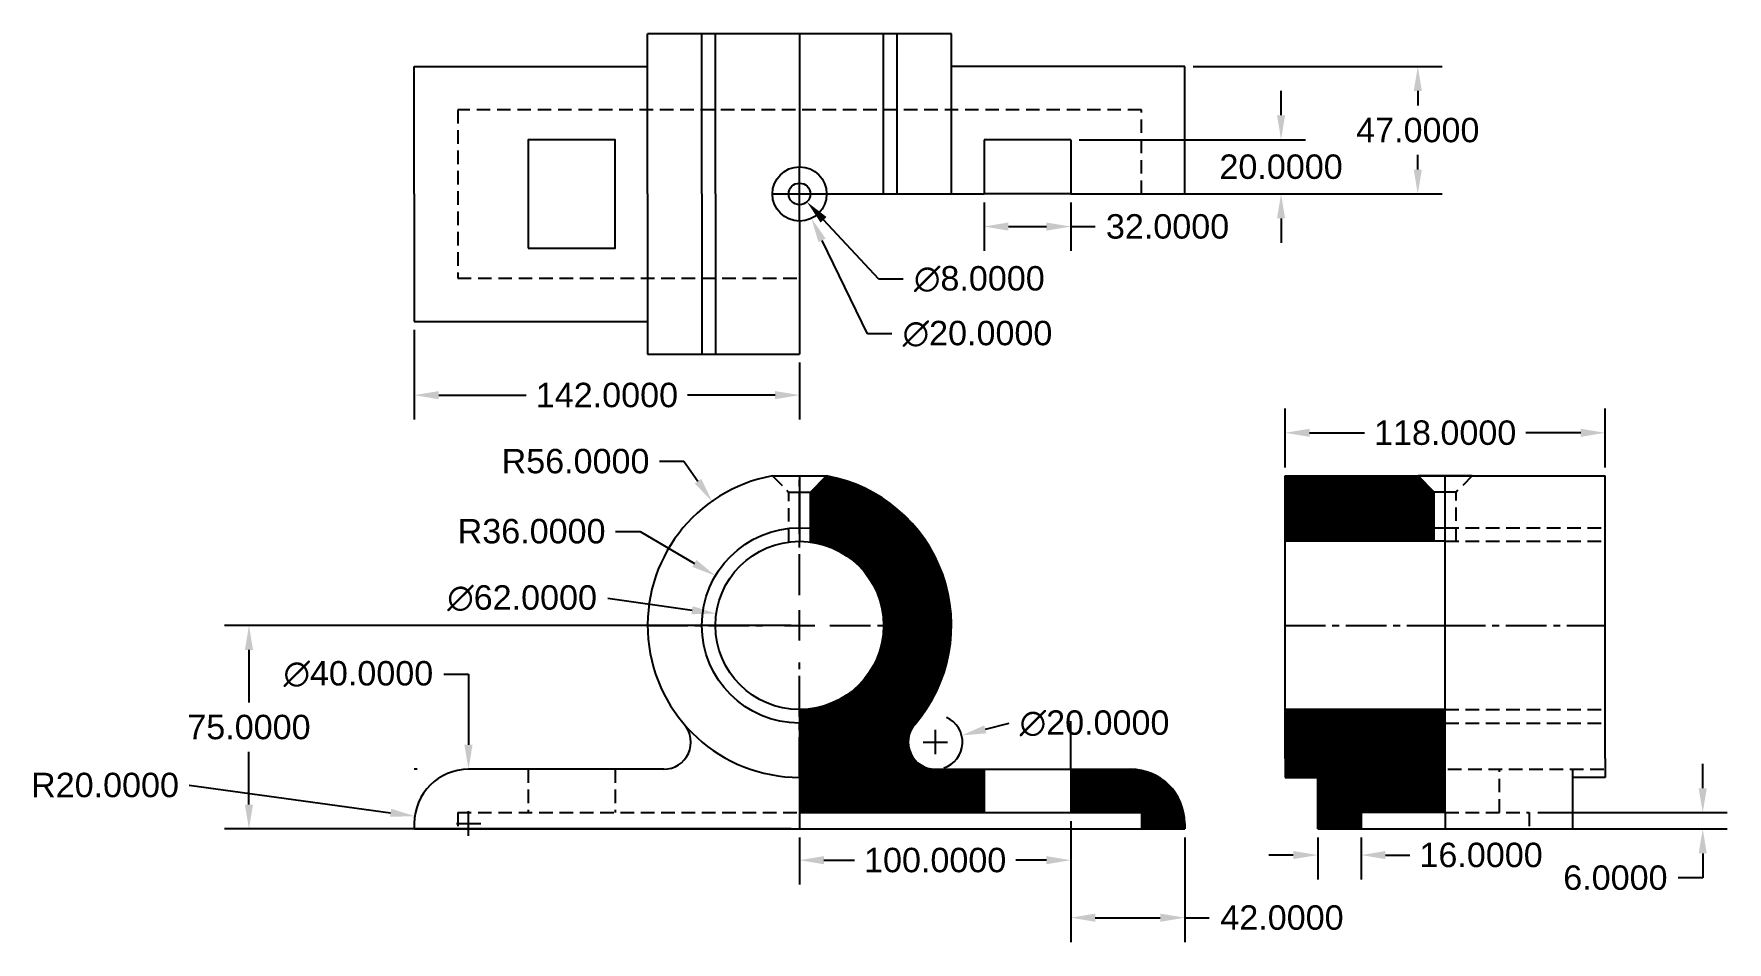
# Model space of a CAD drawing. Header units: inches. Extents: x -140 to 484, y -42 to 293.
import ezdxf

# ---------------------------------------------------------------- set-up
doc = ezdxf.new("R2010")
doc.units = ezdxf.units.IN
doc.header["$MEASUREMENT"] = 0
doc.linetypes.add('CENTER2', pattern=[1.125, 0.75, -0.125, 0.125, -0.125])
doc.linetypes.add('HIDDEN', pattern=[0.375, 0.25, -0.125])
doc.styles.get("Standard").update_dxf_attribs({"font": 'arial.ttf'})
doc.dimstyles.get("Standard").update_dxf_attribs({"dimscale": 50, "dimtxt": 0.18, "dimasz": 0.18, "dimexe": 0.18, "dimexo": 0.0625, "dimgap": 0.09, "dimtad": 0, "dimtih": 1, "dimtoh": 1, "dimdec": 4, "dimzin": 0, "dimdsep": 46, "dimtxsty": 'Standard', "dimcen": 0.09, "dimclrt": 4, "dimadec": 0, "dimazin": 0, "dimtfac": 1, "dimtdec": 4, "dimtofl": 0, "dimtmove": 0, "dimatfit": 3, "dimfxl": 1, "dimtolj": 1, "dimtzin": 0, "dimarcsym": 0})

# ---------------------------------------------------------------- blocks, each defined once
blk = doc.blocks.new('*D1')
at = {"color": 0, "lineweight": -2, "transparency": 16777216}
for p, q in [((210, 230.88), (210, 212.99)), ((242, 230.88), (242, 212.99)), ((219, 221.99), (233, 221.99)), ((242, 221.99), (251, 221.99))]:
    blk.add_line(p, q, dxfattribs=at)
at = {"color": 0, "transparency": 16777216}
for points in [[(219, 223.49), (219, 220.49), (210, 221.99)], [(233, 223.49), (233, 220.49), (242, 221.99)]]:
    blk.add_solid(points, dxfattribs=at)
at = {"layer": 'Defpoints', "color": 0, "transparency": 16777216}
for p in [(210, 234), (242, 234), (242, 221.99)]:
    blk.add_point(p, dxfattribs=at)
at = {"color": 4, "transparency": 16777216, "insert": (277.66, 221.99), "char_height": 9, "attachment_point": 5}
blk.add_mtext('\\A1;32.0000', dxfattribs=at)
blk = doc.blocks.new('*D2')
at = {"color": 0, "lineweight": -2, "transparency": 16777216}
for p, q in [((319.51, 263), (319.51, 272)), ((245.13, 254), (328.51, 254)), ((245.13, 234), (328.51, 234)), ((319.51, 225), (319.51, 216))]:
    blk.add_line(p, q, dxfattribs=at)
at = {"color": 0, "transparency": 16777216}
for points in [[(318.01, 263), (321.01, 263), (319.51, 254)], [(318.01, 225), (321.01, 225), (319.51, 234)]]:
    blk.add_solid(points, dxfattribs=at)
at = {"layer": 'Defpoints', "color": 0, "transparency": 16777216}
for p in [(242, 254), (242, 234), (319.51, 234)]:
    blk.add_point(p, dxfattribs=at)
at = {"color": 4, "transparency": 16777216, "insert": (319.51, 244), "char_height": 9, "attachment_point": 5}
blk.add_mtext('\\A1;20.0000', dxfattribs=at)
blk = doc.blocks.new('*D6')
at = {"color": 0, "lineweight": -2, "transparency": 16777216}
for p, q in [((219.21, 38.9), (210.48, 36.68)), ((187.57, 32), (196.57, 32)), ((192.07, 27.5), (192.07, 36.5))]:
    blk.add_line(p, q, dxfattribs=at)
blk.add_arc((192.07, 32), 10, 287.90493, 65.8335, dxfattribs=at)
at = {"color": 0, "transparency": 16777216}
blk.add_solid([(210.11, 38.14), (210.85, 35.23), (201.76, 34.46)], dxfattribs=at)
at = {"layer": 'Defpoints', "color": 0, "transparency": 16777216}
for p in [(201.76, 34.46), (182.38, 29.54)]:
    blk.add_point(p, dxfattribs=at)
at = {"color": 4, "transparency": 16777216, "insert": (250.76, 38.9), "char_height": 9, "attachment_point": 5}
blk.add_mtext('\\A1;∅20.0000', dxfattribs=at)
blk = doc.blocks.new('*D8')
at = {"color": 0, "lineweight": -2, "transparency": 16777216}
for p, q in [((90.38, 135.5), (99.38, 135.5)), ((99.38, 135.5), (104.57, 128.14)), ((137.5, 75), (146.5, 75)), ((142, 70.5), (142, 79.5))]:
    blk.add_line(p, q, dxfattribs=at)
at = {"color": 0, "transparency": 16777216}
blk.add_solid([(105.79, 129), (103.34, 127.28), (109.75, 120.78)], dxfattribs=at)
at = {"layer": 'Defpoints', "color": 0, "transparency": 16777216}
for p in [(109.75, 120.78), (142, 75)]:
    blk.add_point(p, dxfattribs=at)
at = {"color": 4, "transparency": 16777216, "insert": (59.42, 135.5), "char_height": 9, "attachment_point": 5}
blk.add_mtext('\\A1;R56.0000', dxfattribs=at)
blk = doc.blocks.new('*D9')
at = {"color": 0, "lineweight": -2, "transparency": 16777216}
for p, q in [((74.2, 109.67), (83.2, 109.67)), ((83.2, 109.67), (103.24, 97.86)), ((137.5, 75), (146.5, 75)), ((142, 70.5), (142, 79.5))]:
    blk.add_line(p, q, dxfattribs=at)
at = {"color": 0, "transparency": 16777216}
blk.add_solid([(104, 99.15), (102.48, 96.57), (110.99, 93.29)], dxfattribs=at)
at = {"layer": 'Defpoints', "color": 0, "transparency": 16777216}
for p in [(110.99, 93.29), (142, 75)]:
    blk.add_point(p, dxfattribs=at)
at = {"color": 4, "transparency": 16777216, "insert": (43.23, 109.67), "char_height": 9, "attachment_point": 5}
blk.add_mtext('\\A1;R36.0000', dxfattribs=at)
blk = doc.blocks.new('*D10')
at = {"color": 0, "lineweight": -2, "transparency": 16777216}
for p, q in [((71.3, 85.01), (102.4, 80.61)), ((137.5, 75), (146.5, 75)), ((142, 70.5), (142, 79.5))]:
    blk.add_line(p, q, dxfattribs=at)
at = {"color": 0, "transparency": 16777216}
blk.add_solid([(102.61, 82.09), (102.18, 79.12), (111.31, 79.35)], dxfattribs=at)
at = {"layer": 'Defpoints', "color": 0, "transparency": 16777216}
for p in [(111.31, 79.35), (172.69, 70.65)]:
    blk.add_point(p, dxfattribs=at)
at = {"color": 4, "transparency": 16777216, "insert": (39.74, 85.01), "char_height": 9, "attachment_point": 5}
blk.add_mtext('\\A1;∅62.0000', dxfattribs=at)
blk = doc.blocks.new('*D12')
at = {"color": 0, "lineweight": -2, "transparency": 16777216}
for p, q in [((0, 183.88), (0, 150.86)), ((142, 171.88), (142, 150.86)), ((9, 159.86), (41.27, 159.86)), ((133, 159.86), (100.73, 159.86))]:
    blk.add_line(p, q, dxfattribs=at)
at = {"color": 0, "transparency": 16777216}
for points in [[(9, 161.36), (9, 158.36), (0, 159.86)], [(133, 161.36), (133, 158.36), (142, 159.86)]]:
    blk.add_solid(points, dxfattribs=at)
at = {"layer": 'Defpoints', "color": 0, "transparency": 16777216}
for p in [(0, 187), (142, 175), (0, 159.86)]:
    blk.add_point(p, dxfattribs=at)
at = {"color": 4, "transparency": 16777216, "insert": (71, 159.86), "char_height": 9, "attachment_point": 5}
blk.add_mtext('\\A1;142.0000', dxfattribs=at)
blk = doc.blocks.new('*D13')
at = {"color": 0, "lineweight": -2, "transparency": 16777216}
for p, q in [((242, 2.88), (242, -20.52)), ((142, -3.12), (142, -20.52)), ((151, -11.52), (162.27, -11.52)), ((233, -11.52), (221.73, -11.52))]:
    blk.add_line(p, q, dxfattribs=at)
at = {"color": 0, "transparency": 16777216}
for points in [[(151, -10.02), (151, -13.02), (142, -11.52)], [(233, -10.02), (233, -13.02), (242, -11.52)]]:
    blk.add_solid(points, dxfattribs=at)
at = {"layer": 'Defpoints', "color": 0, "transparency": 16777216}
for p in [(142, 0), (242, 6), (242, -11.52)]:
    blk.add_point(p, dxfattribs=at)
at = {"color": 4, "transparency": 16777216, "insert": (192, -11.52), "char_height": 9, "attachment_point": 5}
blk.add_mtext('\\A1;100.0000', dxfattribs=at)
blk = doc.blocks.new('*D15')
at = {"color": 0, "lineweight": -2, "transparency": 16777216}
for p, q in [((333, -3.12), (333, -18.63)), ((349, -3.12), (349, -18.63)), ((324, -9.63), (315, -9.63)), ((358, -9.63), (367, -9.63))]:
    blk.add_line(p, q, dxfattribs=at)
at = {"color": 0, "transparency": 16777216}
for points in [[(324, -8.13), (324, -11.13), (333, -9.63)], [(358, -8.13), (358, -11.13), (349, -9.63)]]:
    blk.add_solid(points, dxfattribs=at)
at = {"layer": 'Defpoints', "color": 0, "transparency": 16777216}
for p in [(333, 0), (349, 0), (349, -9.63)]:
    blk.add_point(p, dxfattribs=at)
at = {"color": 4, "transparency": 16777216, "insert": (393.24, -9.63), "char_height": 9, "attachment_point": 5}
blk.add_mtext('\\A1;16.0000', dxfattribs=at)
blk = doc.blocks.new('*D17')
at = {"color": 0, "lineweight": -2, "transparency": 16777216}
for p, q in [((138.88, 75), (-69.96, 75)), ((-60.96, 66), (-60.96, 46.6)), ((-60.96, 9), (-60.96, 28.4)), ((138.88, 0), (-69.96, 0))]:
    blk.add_line(p, q, dxfattribs=at)
at = {"color": 0, "transparency": 16777216}
for points in [[(-62.46, 66), (-59.46, 66), (-60.96, 75)], [(-62.46, 9), (-59.46, 9), (-60.96, 0)]]:
    blk.add_solid(points, dxfattribs=at)
at = {"layer": 'Defpoints', "color": 0, "transparency": 16777216}
for p in [(142, 75), (142, 0), (-60.96, 0)]:
    blk.add_point(p, dxfattribs=at)
at = {"color": 4, "transparency": 16777216, "insert": (-60.96, 37.5), "char_height": 9, "attachment_point": 5}
blk.add_mtext('\\A1;75.0000', dxfattribs=at)
blk = doc.blocks.new('*U18')
at = {"color": 0, "linetype": 'CENTER2', "ltscale": 20, "transparency": 16777216}
for p, q in [((0, 11.2), (0, 56.12)), ((-56.12, 0), (-11.2, 0)), ((11.2, 0), (56.12, 0)), ((0, -56.12), (0, -11.2))]:
    blk.add_line(p, q, dxfattribs=at)
at = {"color": 0, "linetype": 'Continuous', "ltscale": 20, "transparency": 16777216}
for p, q in [((-5.6, 0), (5.6, 0)), ((0, -5.6), (0, 5.6))]:
    blk.add_line(p, q, dxfattribs=at)
blk = doc.blocks.new('*D19')
at = {"color": 0, "lineweight": -2, "transparency": 16777216}
for p, q in [((321, 133.22), (321, 154.98)), ((439, 133.22), (439, 154.98)), ((330, 145.98), (350.27, 145.98)), ((430, 145.98), (409.73, 145.98))]:
    blk.add_line(p, q, dxfattribs=at)
at = {"color": 0, "transparency": 16777216}
for points in [[(330, 147.48), (330, 144.48), (321, 145.98)], [(430, 147.48), (430, 144.48), (439, 145.98)]]:
    blk.add_solid(points, dxfattribs=at)
at = {"layer": 'Defpoints', "color": 0, "transparency": 16777216}
for p in [(439, 145.98), (321, 130.1), (439, 130.1)]:
    blk.add_point(p, dxfattribs=at)
at = {"color": 4, "transparency": 16777216, "insert": (380, 145.98), "char_height": 9, "attachment_point": 5}
blk.add_mtext('\\A1;118.0000', dxfattribs=at)
blk = doc.blocks.new('*U20')
at = {"color": 0, "linetype": 'CENTER2', "ltscale": 20, "transparency": 16777216}
blk.add_line((-29.62, 0), (29.62, 0), dxfattribs=at)
blk = doc.blocks.new('*U21')
at = {"color": 0, "linetype": 'CENTER2', "ltscale": 20, "transparency": 16777216}
blk.add_line((-29.62, 0), (29.62, 0), dxfattribs=at)
blk = doc.blocks.new('*U22')
at = {"color": 0, "linetype": 'CENTER2', "ltscale": 20, "transparency": 16777216}
for p, q in [((0, 2), (0, 10.12)), ((-10.12, 0), (-2, 0)), ((2, 0), (10.12, 0)), ((0, -10.12), (0, -2))]:
    blk.add_line(p, q, dxfattribs=at)
at = {"color": 0, "linetype": 'Continuous', "ltscale": 20, "transparency": 16777216}
for p, q in [((-1, 0), (1, 0)), ((0, -1), (0, 1))]:
    blk.add_line(p, q, dxfattribs=at)
blk = doc.blocks.new('*D23')
at = {"color": 0, "lineweight": -2, "transparency": 16777216}
for p, q in [((287.13, 281), (378.91, 281)), ((369.91, 272), (369.91, 266.6)), ((369.91, 243), (369.91, 248.4)), ((287.13, 234), (378.91, 234))]:
    blk.add_line(p, q, dxfattribs=at)
at = {"color": 0, "transparency": 16777216}
for points in [[(368.41, 272), (371.41, 272), (369.91, 281)], [(368.41, 243), (371.41, 243), (369.91, 234)]]:
    blk.add_solid(points, dxfattribs=at)
at = {"layer": 'Defpoints', "color": 0, "transparency": 16777216}
for p in [(284, 281), (284, 234), (369.91, 234)]:
    blk.add_point(p, dxfattribs=at)
at = {"color": 4, "transparency": 16777216, "insert": (369.91, 257.5), "char_height": 9, "attachment_point": 5}
blk.add_mtext('\\A1;47.0000', dxfattribs=at)
blk = doc.blocks.new('*D24')
at = {"color": 0, "lineweight": -2, "transparency": 16777216}
for p, q in [((142, 229.5), (142, 238.5)), ((137.5, 234), (146.5, 234)), ((171.23, 202.63), (150.86, 224.49)), ((180.23, 202.63), (171.23, 202.63))]:
    blk.add_line(p, q, dxfattribs=at)
at = {"color": 0, "transparency": 16777216}
blk.add_solid([(151.96, 225.51), (149.76, 223.47), (144.73, 231.07)], dxfattribs=at)
at = {"layer": 'Defpoints', "color": 0, "transparency": 16777216}
for p in [(139.27, 236.93), (144.73, 231.07)]:
    blk.add_point(p, dxfattribs=at)
at = {"color": 4, "transparency": 16777216, "insert": (208.29, 202.63), "char_height": 9, "attachment_point": 5}
blk.add_mtext('\\A1;∅8.0000', dxfattribs=at)
blk = doc.blocks.new('*D25')
at = {"color": 0, "lineweight": -2, "transparency": 16777216}
for p, q in [((142, 229.5), (142, 238.5)), ((137.5, 234), (146.5, 234)), ((167.05, 182.45), (150.3, 216.91)), ((176.05, 182.45), (167.05, 182.45))]:
    blk.add_line(p, q, dxfattribs=at)
at = {"color": 0, "transparency": 16777216}
blk.add_solid([(151.65, 217.57), (148.96, 216.26), (146.37, 225.01)], dxfattribs=at)
at = {"layer": 'Defpoints', "color": 0, "transparency": 16777216}
for p in [(137.63, 242.99), (146.37, 225.01)]:
    blk.add_point(p, dxfattribs=at)
at = {"color": 4, "transparency": 16777216, "insert": (207.61, 182.45), "char_height": 9, "attachment_point": 5}
blk.add_mtext('\\A1;∅20.0000', dxfattribs=at)
blk = doc.blocks.new('*D26')
at = {"color": 0, "lineweight": -2, "transparency": 16777216}
for p, q in [((10.93, 57.08), (19.93, 57.08)), ((19.93, 57.08), (19.96, 31)), ((20, -2.5), (20, 6.5)), ((15.5, 2), (24.5, 2))]:
    blk.add_line(p, q, dxfattribs=at)
at = {"color": 0, "transparency": 16777216}
blk.add_solid([(21.46, 31), (18.46, 31), (19.98, 22)], dxfattribs=at)
at = {"layer": 'Defpoints', "color": 0, "transparency": 16777216}
for p in [(19.98, 22), (20.02, -18)]:
    blk.add_point(p, dxfattribs=at)
at = {"color": 4, "transparency": 16777216, "insert": (-20.63, 57.08), "char_height": 9, "attachment_point": 5}
blk.add_mtext('\\A1;∅40.0000', dxfattribs=at)
blk = doc.blocks.new('*D27')
at = {"color": 0, "lineweight": -2, "transparency": 16777216}
for p, q in [((-83.05, 16.14), (-8.73, 5.94)), ((20, -2.5), (20, 6.5)), ((15.5, 2), (24.5, 2))]:
    blk.add_line(p, q, dxfattribs=at)
at = {"color": 0, "transparency": 16777216}
blk.add_solid([(-8.53, 7.43), (-8.93, 4.46), (0.19, 4.72)], dxfattribs=at)
at = {"layer": 'Defpoints', "color": 0, "transparency": 16777216}
for p in [(0.19, 4.72), (20, 2)]:
    blk.add_point(p, dxfattribs=at)
at = {"color": 4, "transparency": 16777216, "insert": (-114.02, 16.14), "char_height": 9, "attachment_point": 5}
blk.add_mtext('\\A1;R20.0000', dxfattribs=at)
blk = doc.blocks.new('*D28')
at = {"color": 0, "lineweight": -2, "transparency": 16777216}
for p, q in [((242, 2.88), (242, -41.71)), ((284, -3.12), (284, -41.71)), ((251, -32.71), (275, -32.71)), ((284, -32.71), (293, -32.71))]:
    blk.add_line(p, q, dxfattribs=at)
at = {"color": 0, "transparency": 16777216}
for points in [[(251, -31.21), (251, -34.21), (242, -32.71)], [(275, -31.21), (275, -34.21), (284, -32.71)]]:
    blk.add_solid(points, dxfattribs=at)
at = {"layer": 'Defpoints', "color": 0, "transparency": 16777216}
for p in [(242, 6), (284, 0), (284, -32.71)]:
    blk.add_point(p, dxfattribs=at)
at = {"color": 4, "transparency": 16777216, "insert": (319.84, -32.71), "char_height": 9, "attachment_point": 5}
blk.add_mtext('\\A1;42.0000', dxfattribs=at)
blk = doc.blocks.new('*D30')
at = {"color": 0, "lineweight": -2, "transparency": 16777216}
for p, q in [((474.94, 15), (474.94, 24)), ((414.13, 6), (483.94, 6)), ((414.13, 0), (483.94, 0)), ((474.94, -9), (474.94, -18)), ((474.94, -18), (465.94, -18))]:
    blk.add_line(p, q, dxfattribs=at)
at = {"color": 0, "transparency": 16777216}
for points in [[(473.44, 15), (476.44, 15), (474.94, 6)], [(473.44, -9), (476.44, -9), (474.94, 0)]]:
    blk.add_solid(points, dxfattribs=at)
at = {"layer": 'Defpoints', "color": 0, "transparency": 16777216}
for p in [(411, 6), (411, 0), (474.94, 0)]:
    blk.add_point(p, dxfattribs=at)
at = {"color": 4, "transparency": 16777216, "insert": (442.75, -18), "char_height": 9, "attachment_point": 5}
blk.add_mtext('\\A1;6.0000', dxfattribs=at)

msp = doc.modelspace()

# ---------------------------------------------------------------- hatches: boundary and pattern name
h = msp.add_hatch()
h.set_pattern_fill('ANSI31', color=256)
h.paths.add_polyline_path([(184.48359, 38.51515, 0.579501208), (152, 130.09991), (146, 124.09991), (146, 110.77709, -0.381966011), (178, 75, -0.414213562), (142, 39), (142, 6), (210, 6), (210, 22), (192.06995, 22, -0.641101271)])
h = msp.add_hatch()
h.set_pattern_fill('ANSI31', color=256)
h.paths.add_polyline_path([(376, 124.09991), (370, 130.09991), (321, 130.09991), (321, 111), (376, 111)])
h = msp.add_hatch()
h.set_pattern_fill('ANSI32', color=256)
h.paths.add_polyline_path([(146, 110.77709), (146, 105.74085, -0.376803437), (173, 75, -0.414213562), (142, 44), (142, 39, 0.414213562), (178, 75, 0.381966011)])
h.paths.add_polyline_path([(376, 111), (321, 111), (321, 106), (376, 106)])
h.paths.add_polyline_path([(380, 44), (321, 44), (321, 39), (380, 39)])
h = msp.add_hatch()
h.set_pattern_fill('ANSI31', color=256)
h.paths.add_polyline_path([(380, 39), (321, 39), (321, 26), (321, 19), (333, 19), (333, 0), (349, 0), (349, 6), (380, 6)])
h = msp.add_hatch()
h.set_pattern_fill('ANSI31', color=256)
h.paths.add_polyline_path([(264, 22), (242, 22), (242, 6), (268, 6), (268, 0), (284, 0), (284, 2, 0.414213562)])

# ---------------------------------------------------------------- linework, layer by layer
for p, q in [((86, 234), (86, 293)), ((106, 234), (106, 293)), ((111, 234), (111, 293)), ((142, 293), (142, 244)), ((173, 234), (173, 293)), ((178, 234), (178, 293)), ((198, 234), (198, 293)), ((0, 234), (0, 281)), ((0, 281), (86, 281)), ((284, 281), (198, 281)), ((284, 234), (284, 281)), ((242, 254), (210, 254)), ((210, 254), (210, 234)), ((242, 254), (242, 234)), ((0, 234), (0, 187)), ((86, 234), (86, 175)), ((106, 234), (106, 175)), ((111, 234), (111, 175)), ((152, 234), (210, 234)), ((242, 234), (210, 234)), ((242, 234), (284, 234)), ((142, 224), (142, 175)), ((0, 187), (86, 187)), ((132, 130.09991), (152, 130.09991)), ((142, 130.09991), (142, 106)), ((146, 124.09991), (152, 130.09991)), ((321, 130.09991), (439, 130.09991)), ((321, 26), (321, 130.09991)), ((390, 130.09991), (370, 130.09991)), ((376, 124.09991), (370, 130.09991)), ((380, 6), (380, 130.09991)), ((439, 26), (439, 130.09991)), ((142, 124.09991), (146, 124.09991)), ((146, 105.74085), (146, 124.09991)), ((376, 106), (376, 124.09991)), ((380, 124.09991), (376, 124.09991)), ((321, 111), (380, 111)), ((380, 106), (321, 106)), ((142, 44), (142, 0)), ((380, 44), (321, 44)), ((242, 22), (242, 39.73668)), ((380, 39), (321, 39)), ((321, 26), (321, 19)), ((439, 26), (439, 19)), ((1, 22), (0, 22)), ((91.93005, 22), (20, 22)), ((192.06995, 22), (264, 22)), ((321, 19), (333, 19)), ((333, 0), (333, 19)), ((439, 19), (427, 19)), ((427, 0), (427, 19)), ((0, 2), (0, 0)), ((0, 0), (284, 0)), ((142, 6), (268, 6)), ((268, 6), (268, 0)), ((284, 0), (268, 0)), ((284, 2), (284, 0)), ((333, 0), (349, 0)), ((349, 6), (349, 0)), ((380, 6), (349, 6)), ((349, 0), (411, 0)), ((380, 6), (380, 0)), ((411, 0), (427, 0))]:
    msp.add_line(p, q)
at = {"linetype": 'HIDDEN', "ltscale": 20}
for p, q in [((16, 265), (16, 203)), ((268, 265), (16, 265)), ((268, 234), (268, 265)), ((16, 203), (142, 203)), ((132, 130.09991), (137.9373, 124.16261)), ((390, 130.09991), (384.0627, 124.16261)), ((137.9373, 124.09991), (142, 124.09991)), ((138, 105.74085), (138, 124.16212)), ((384.0627, 124.09991), (380, 124.09991)), ((384, 106), (384, 124.16212)), ((380, 111), (439, 111)), ((380, 106), (439, 106)), ((380, 44), (439, 44)), ((380, 39), (439, 39)), ((42, 22), (42, 6)), ((74, 22), (74, 6)), ((321, 22), (439, 22)), ((333, 19), (380, 19)), ((360, 19), (360, 6)), ((400, 6), (400, 22)), ((16, 6), (16, 0)), ((16, 6), (142, 6)), ((380, 6), (411, 6)), ((411, 6), (411, 0))]:
    msp.add_line(p, q, dxfattribs=at)
at = {"linetype": 'Continuous', "ltscale": 20}
for p, q in [((210, 22), (210, 6)), ((242, 22), (242, 6))]:
    msp.add_line(p, q, dxfattribs=at)
at = {"linetype": 'HIDDEN', "ltscale": 10}
for p, q in [((333, 19), (333, 22)), ((360, 22), (360, 19)), ((427, 19), (427, 22))]:
    msp.add_line(p, q, dxfattribs=at)
for points in [[(198, 293), (86, 293)], [(284, 234), (284, 281)], [(86, 175), (142, 175)]]:
    msp.add_lwpolyline(points)
msp.add_lwpolyline([(42, 214), (74, 214), (74, 254), (42, 254)], close=True)
for centre, radius in [((142, 234), 10), ((142, 234), 4), ((142, 75), 36), ((142, 75), 31)]:
    msp.add_circle(centre, radius)
for centre, radius, start, end in [((142, 75), 56, 100.28656061, 270), ((142, 75), 56, 319.34406455, 79.71343939), ((91.93005, 32), 10, 270, 40.65593545), ((192.06995, 32), 10, 139.34406455, 270), ((20, 2), 20, 90, 180), ((264, 2), 20, 0, 90)]:
    msp.add_arc(centre, radius, start, end)

# ---------------------------------------------------------------- block references
at = {"linetype": 'CENTER2', "ltscale": 20}
for name, p in [('*U22', (142, 234)), ('*U18', (142, 75)), ('*U21', (350.5, 75)), ('*U20', (409.5, 75))]:
    msp.add_blockref(name, p, dxfattribs=at)

# ---------------------------------------------------------------- dimensions: what is measured, and where the dimension line sits
for base, p1, p2, picture, middle in [((369.90548, 234), (284, 281), (284, 234), '*D23', (369.90548, 257.5)), ((319.50839, 234), (242, 254), (242, 234), '*D2', (319.50839, 244)), ((-60.95908, 0), (142, 75), (142, 0), '*D17', (-60.95908, 37.5))]:
    dim = msp.add_linear_dim(base=base, p1=p1, p2=p2, angle=90, dimstyle='Standard')
    dim.commit()
    dim.dimension.update_dxf_attribs({"geometry": picture, "text_midpoint": middle})
for p1, p2, picture, middle in [((137.62909, 242.99417), (146.37091, 225.00583), '*D25', (207.61004, 182.45023)), ((139.27329, 236.92661), (144.72671, 231.07339), '*D24', (208.29178, 202.62747)), ((172.6937, 70.65295), (111.3063, 79.34705), '*D10', (71.30291, 85.0126)), ((20.02461, -17.99998), (19.97539, 21.99998), '*D26', (-20.62608, 57.0772))]:
    dim = msp.add_diameter_dim_2p(p1=p1, p2=p2, dimstyle='Standard')
    dim.commit()
    dim.dimension.update_dxf_attribs({"geometry": picture, "text_midpoint": middle, "dimtype": 163})
for base, p1, p2, picture, middle in [((242, 221.98557), (210, 234), (242, 234), '*D1', (277.65928, 221.98557)), ((0, 159.86453), (142, 175), (0, 187), '*D12', (71, 159.86453)), ((439, 145.98298), (321, 130.09991), (439, 130.09991), '*D19', (380, 145.98298)), ((242, -11.52083), (142, 0), (242, 6), '*D13', (192, -11.52083)), ((284, -32.71102), (242, 6), (284, 0), '*D28', (319.84345, -32.71102)), ((349, -9.62739), (333, 0), (349, 0), '*D15', (393.23874, -9.62739))]:
    dim = msp.add_linear_dim(base=base, p1=p1, p2=p2, dimstyle='Standard')
    dim.commit()
    dim.dimension.update_dxf_attribs({"geometry": picture, "text_midpoint": middle})
dim = msp.add_radius_dim(center=(142, 75), mpoint=(109.75029, 120.78161), dimstyle='Standard')
dim.commit()
dim.dimension.update_dxf_attribs({"geometry": '*D8', "text_midpoint": (59.41535, 135.49713)})
for center, mpoint, picture, middle in [((142, 75), (110.98989, 93.28587), '*D9', (43.23065, 109.67307)), ((20, 2), (0.18571, 4.71921), '*D27', (-83.05064, 16.14214))]:
    dim = msp.add_radius_dim(center=center, mpoint=mpoint, dimstyle='Standard')
    dim.commit()
    dim.dimension.update_dxf_attribs({"geometry": picture, "text_midpoint": middle, "dimtype": 164})
dim = msp.add_diameter_dim_2p(p1=(182.37839, 29.53554), p2=(201.76152, 34.46446), dimstyle='Standard')
dim.commit()
dim.dimension.update_dxf_attribs({"geometry": '*D6', "text_midpoint": (250.76466, 38.90049)})
dim = msp.add_aligned_dim(p1=(411, 6), p2=(411, 0), distance=63.94, dimstyle='Standard')
dim.commit()
dim.dimension.update_dxf_attribs({"geometry": '*D30', "text_midpoint": (442.74935, -18)})

doc.saveas('drawing.dxf')
